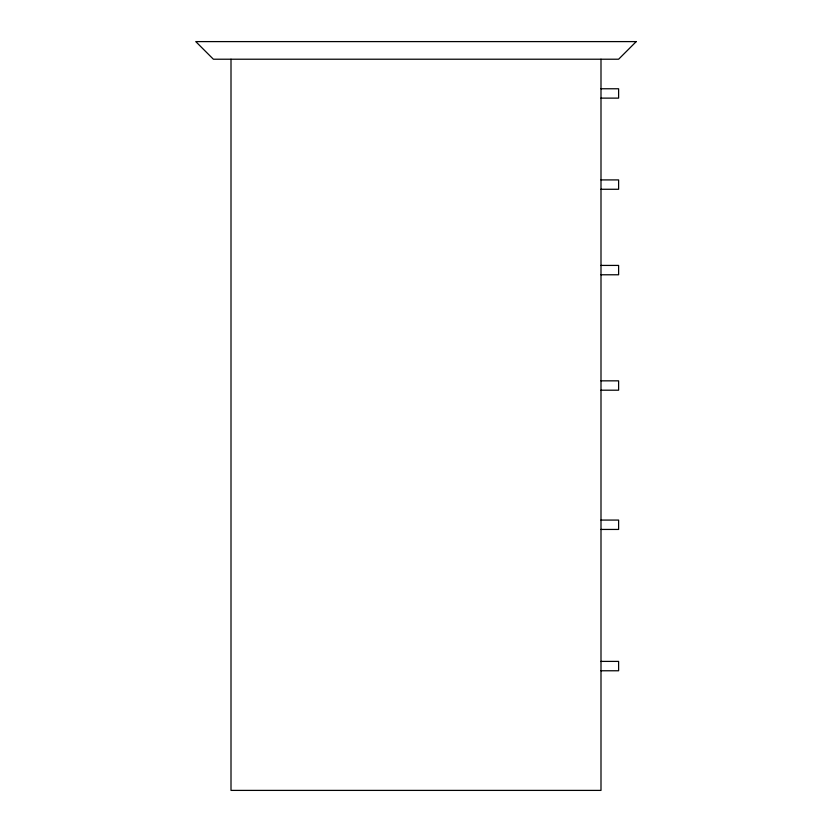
<?xml version="1.0" encoding="UTF-8"?>
<svg xmlns="http://www.w3.org/2000/svg" width="832" height="832" viewBox="0 0 832 832"><rect width="100%" height="100%" fill="white"/><g stroke="black" fill="none" stroke-linecap="round" stroke-linejoin="round"><path stroke-width="1.25" d="M600.995 88.764L618.613 88.764L618.613 98.124L600.995 98.124M600.995 179.91L618.613 179.91L618.613 189.27L600.995 189.27M600.995 265.418L618.613 265.418L618.613 274.778L600.995 274.778M600.995 380.838L618.613 380.838L618.613 390.198L600.995 390.198M600.995 520.073L618.613 520.073L618.613 529.443L600.995 529.443M600.995 661.398L618.613 661.398L618.613 670.769L600.995 670.769M600.995 59.218L600.995 790.4L231.005 790.4L231.005 59.218M636.23 41.6L618.613 59.218L213.387 59.218L195.77 41.6L636.23 41.6"/></g></svg>
